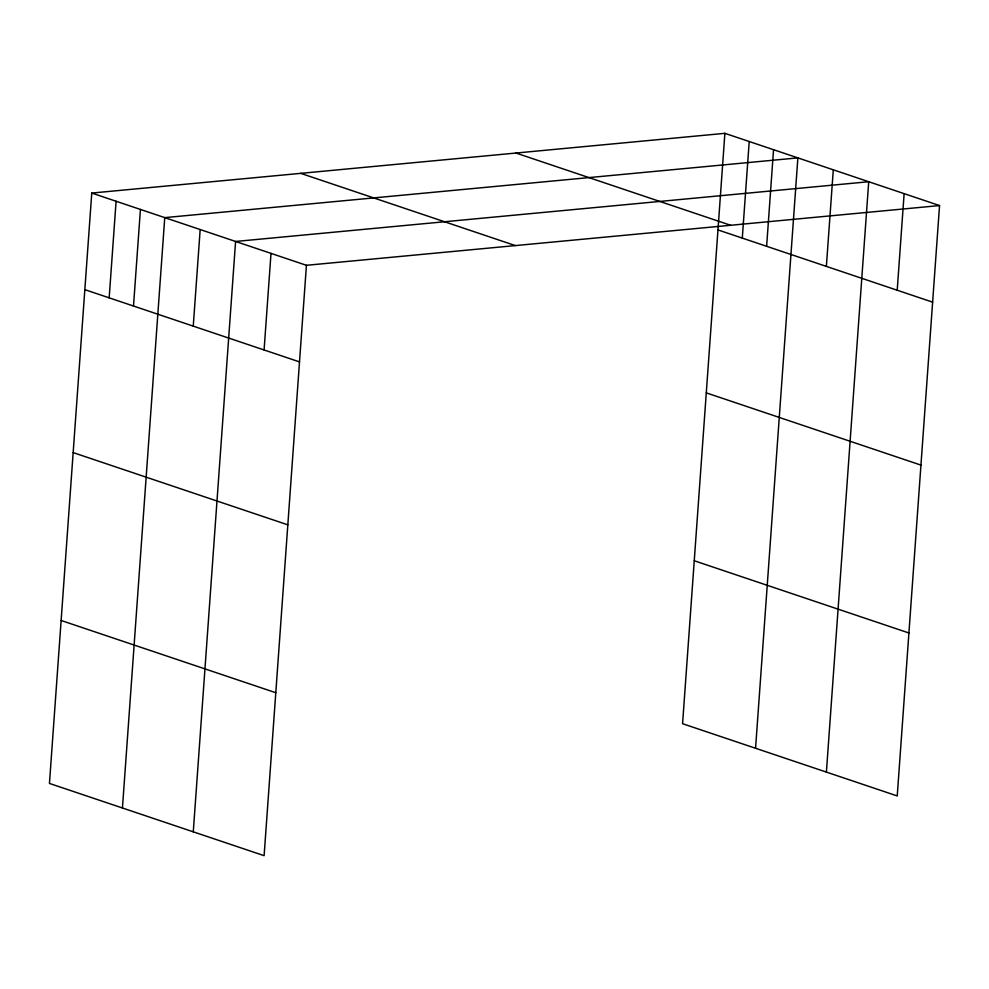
<?xml version="1.0" encoding="UTF-8"?>
<svg xmlns="http://www.w3.org/2000/svg" width="989" height="989" viewBox="0 0 989 989"><rect width="100%" height="100%" fill="white"/><g stroke="black" fill="none" stroke-linecap="round" stroke-linejoin="round"><path stroke-width="1.48" d="M91.767 193.065L49.45 783.436L264.112 855.67L306.429 265.299L91.767 193.065L724.888 133.33L939.55 205.564L897.233 795.935L682.571 723.701L724.888 133.33M109.173 297.837L116.096 201.249M133.503 306.034L140.426 209.433M122.438 808.001L164.755 217.629L797.876 157.881L755.559 748.265M193.251 326.135L200.174 229.547M193.275 831.836L235.592 241.464L868.713 181.729L826.396 772.1M264.088 349.97L271.011 253.382M742.294 238.102L749.217 141.514M766.623 246.298L773.546 149.698M826.371 266.4L833.294 169.811M897.208 290.234L904.131 193.646M306.429 265.299L939.55 205.564M515.961 153.035L730.624 225.269M717.965 229.918L932.627 302.152M300.693 173.347L515.356 245.581M706.282 392.868L920.944 465.102M84.844 289.653L299.506 361.887M694.253 560.751L908.916 632.985M73.161 452.603L287.824 524.838M61.133 620.486L275.795 692.72"/></g></svg>
